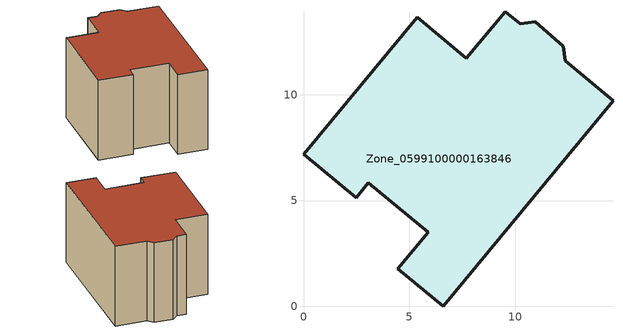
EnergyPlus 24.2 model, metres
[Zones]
Zone_0599100000163846
 floor ground (C_G): 10.95,13.44 12.28,12.29 12.36,11.6 14.62,9.72 6.59,0 4.45,1.79 5.88,3.51 3.06,5.83 2.48,5.13 0,7.2 5.38,13.66 7.7,11.72 9.53,13.93 10.23,13.36 z0
 wall outside (C_F): 14.62,9.72 12.36,11.6 12.28,12.29 10.95,13.44 10.23,13.36 9.53,13.93 7.7,11.72 5.38,13.66 0,7.2 2.48,5.13 3.06,5.83 5.88,3.51 4.45,1.79 6.59,0 14.62,9.72 z0:7.85
 roof outside (C_R): 7.7,11.72 5.38,13.66 0,7.2 2.48,5.13 3.06,5.83 5.88,3.51 4.45,1.79 6.59,0 14.62,9.72 12.36,11.6 12.28,12.29 10.95,13.44 10.23,13.36 9.53,13.93 z7.85
[BUILDING]
Pand.0599100000163846: North Axis=0; Terrain=City; Loads Convergence Tolerance Value=0.04; Temperature Convergence Tolerance Value=0.4; Solar Distribution=FullExterior; Maximum Number of Warmup Days=25; Minimum Number of Warmup Days=1
[Site:Location]
Rotterdam.The.Hague.AP_ZH_NLD Design_Conditions: Latitude=51.96; Longitude=4.45; Time Zone=1; Elevation=-4.5
[SITE:GROUNDTEMPERATURE:BUILDINGSURFACE]
18, 18, 18, 18, 18, 18, 18, 18, 18, 18, 18, 18
[MATERIAL] Thermal Absorptance=0.9; Solar Absorptance=0.7; Visible Absorptance=0.7
Name | Roughness | Thickness | Conductivity | Density | Specific Heat
G.TC.1946 | MediumSmooth | 0.15 | 1 | 540 | 1210
F.TC.1946 | Rough | 0.3 | 0.857143 | 1920 | 840
R.TC.1946 | MediumRough | 0.2 | 0.909091 | 1500 | 1000
[CONSTRUCTION]
C_G: G.TC.1946
C_F: F.TC.1946
C_R: R.TC.1946
[ZONE]
Zone_0599100000163846: Type=1; Multiplier=1; Ceiling Height=Autocalculate; Volume=Autocalculate; Floor Area=autocalculate; Part of Total Floor Area=Yes
[ZONEINFILTRATION:DESIGNFLOWRATE]
Infil_Zone_0599100000163846: Zone or ZoneList or Space or SpaceList=Zone_0599100000163846; Schedule=AlwaysOn; Design Flow Rate Calculation Method=Flow/Area; Flow Rate per Floor Area=0.003; Constant Term Coefficient=1; Temperature Term Coefficient=0; Velocity Term Coefficient=0; Velocity Squared Term Coefficient=0
[HVACTEMPLATE:ZONE:IDEALLOADSAIRSYSTEM]
Zone_0599100000163846: Maximum Heating Supply Air Temperature=50; Minimum Cooling Supply Air Temperature=13; Maximum Heating Supply Air Humidity Ratio=0.0156; Minimum Cooling Supply Air Humidity Ratio=0.0077; Heating Limit=NoLimit; Cooling Limit=NoLimit; Dehumidification Control Type=ConstantSensibleHeatRatio; Cooling Sensible Heat Ratio=0.7; Dehumidification Setpoint=60; Humidification Control Type=None; Humidification Setpoint=30; Outdoor Air Method=None; Outdoor Air Flow Rate per Person=0.00944; Outdoor Air Flow Rate per Zone Floor Area=0; Outdoor Air Flow Rate per Zone=0; Demand Controlled Ventilation Type=None; Outdoor Air Economizer Type=NoEconomizer; Heat Recovery Type=None; Sensible Heat Recovery Effectiveness=0.7; Latent Heat Recovery Effectiveness=0.65
[ZONECONTROL:THERMOSTAT]
ThermostatControl_Zone_0599100000163846: Zone or ZoneList=Zone_0599100000163846; Control Type Schedule=DualSetpointControlType; Control 1=Thermostat_Zone_0599100000163846; Temperature Difference Between Cutout And Setpoint=0
[THERMOSTATSETPOINT:DUALSETPOINT]
Thermostat_Zone_0599100000163846: Heating Setpoint Temperature Schedule=HeatingSetpoint_Zone_0599100000163846; Cooling Setpoint Temperature Schedule=CoolingSetpoint_Zone_0599100000163846
[SCHEDULE:COMPACT]
HeatingSetpoint_Zone_0599100000163846: Through: 12/31, For: AllDays, Until: 24:00, 21
CoolingSetpoint_Zone_0599100000163846: Through: 12/31, For: AllDays, Until: 24:00, 24
DualSetpointControlType: Through: 12/31, For: AllDays, Until: 24:00, 4
AlwaysOn: Through: 12/31, For: AllDays, Until: 24:00, 1
